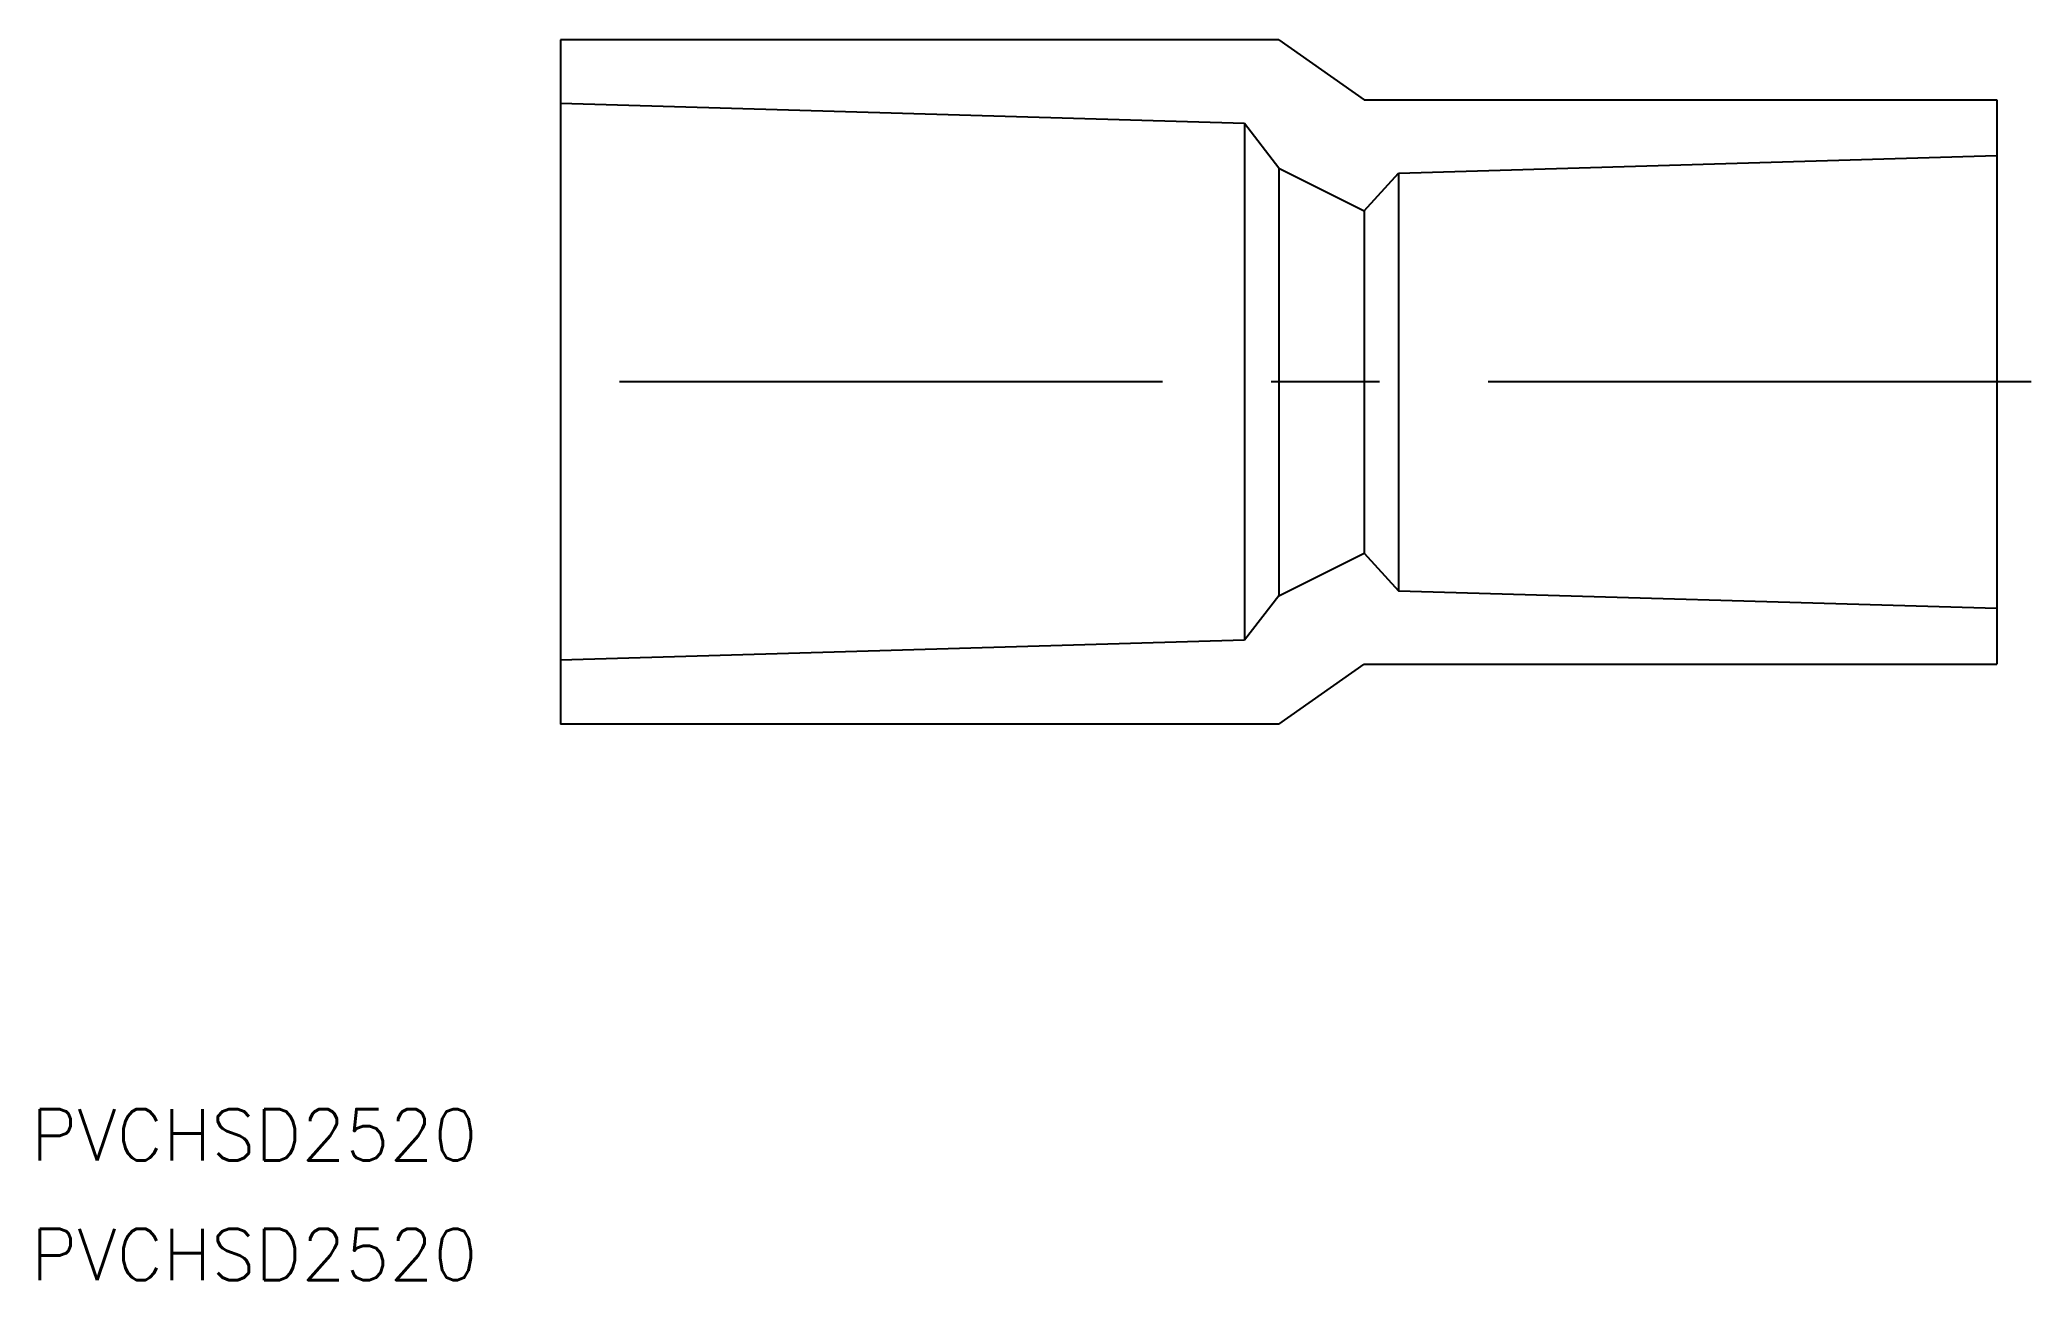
# Model space of a CAD drawing. Extents: x -30 to 86, y -53 to 20.
import ezdxf

# ---------------------------------------------------------------- set-up
doc = ezdxf.new("R2010")
doc.units = 0
doc.linetypes.add('CENTER', pattern=[50.8, 31.75, -6.35, 6.35, -6.35])
doc.layers.get('0').update_dxf_attribs({"linetype": 'CONTINUOUS'})
doc.layers.add('CENTER', color=1, linetype='CENTER')
doc.styles.get("Standard").update_dxf_attribs({"font": 'txt.shx', "height": 3, "bigfont": 'bigfont.shx'})

msp = doc.modelspace()

# ---------------------------------------------------------------- linework, layer by layer
at = {"color": 7, "linetype": 'CONTINUOUS'}
for p, q in [((42, 20), (0, 20)), ((0, 20), (0, -20)), ((42, 20), (47, 16.5)), ((47, 16.5), (84, 16.5)), ((84, 16.5), (84, -16.5)), ((40, 15.1), (0, 16.28)), ((40, 15.1), (40, -15.1)), ((42, 12.5), (40, 15.1)), ((49, 12.2), (84, 13.23)), ((42, 12.5), (42, -12.5)), ((42, 12.5), (47, 10)), ((47, 10), (49, 12.2)), ((49, 12.2), (49, -12.2)), ((47, 10), (47, -10)), ((49, 10.32), (49, -10.32)), ((42, -12.5), (47, -10)), ((47, -10), (49, -12.2)), ((42, -12.5), (40, -15.1)), ((49, -12.2), (84, -13.22)), ((49, -12.2), (84, -13.22)), ((40, -15.1), (0, -16.27)), ((40, -15.1), (0, -16.27)), ((42, -20), (47, -16.5)), ((47, -16.5), (84, -16.5)), ((47, -16.5), (84, -16.5)), ((42, -20), (0, -20)), ((42, -20), (0, -20))]:
    msp.add_line(p, q, dxfattribs=at)
at = {"layer": 'CENTER', "color": 1, "linetype": 'CENTER'}
msp.add_line((86, 0), (-2, 0), dxfattribs=at)

# ---------------------------------------------------------------- texts
at = {"color": 7, "linetype": 'CONTINUOUS'}
for p in [(-30.96, -45.5), (-30.96, -52.5)]:
    msp.add_text('PVCHSD2520', height=3, dxfattribs=at).set_placement(p)

doc.saveas('drawing.dxf')
